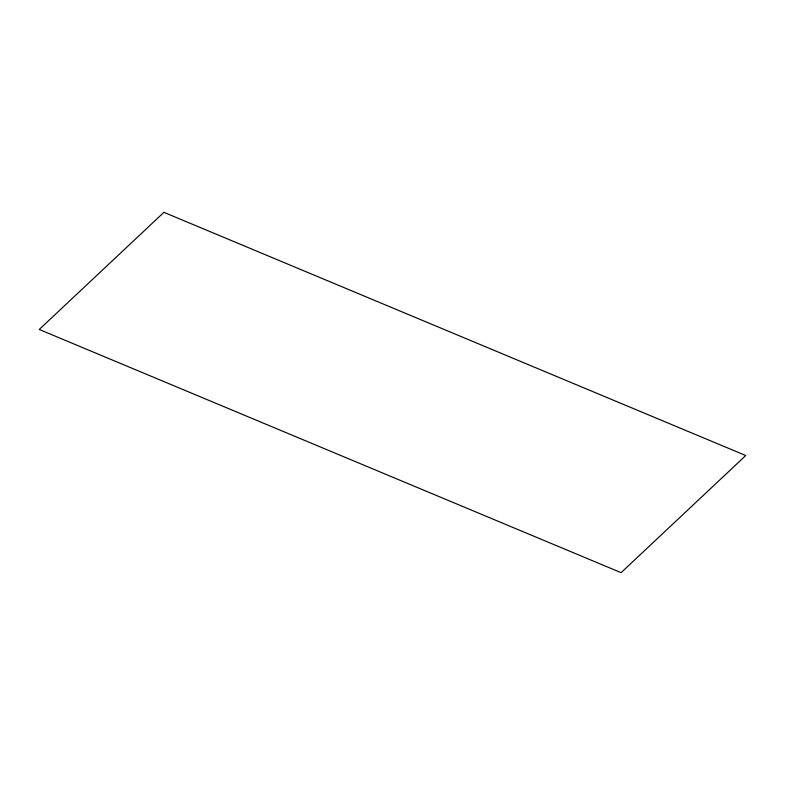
<?xml version="1.0" encoding="UTF-8"?>
<svg xmlns="http://www.w3.org/2000/svg" width="785" height="785" viewBox="0 0 785 785"><rect width="100%" height="100%" fill="white"/><g stroke="black" fill="none" stroke-linecap="round" stroke-linejoin="round"><path stroke-width="1.18" d="M163.908 212.333L39.25 329.474L621.092 572.667L745.75 455.526L163.908 212.333"/></g></svg>
